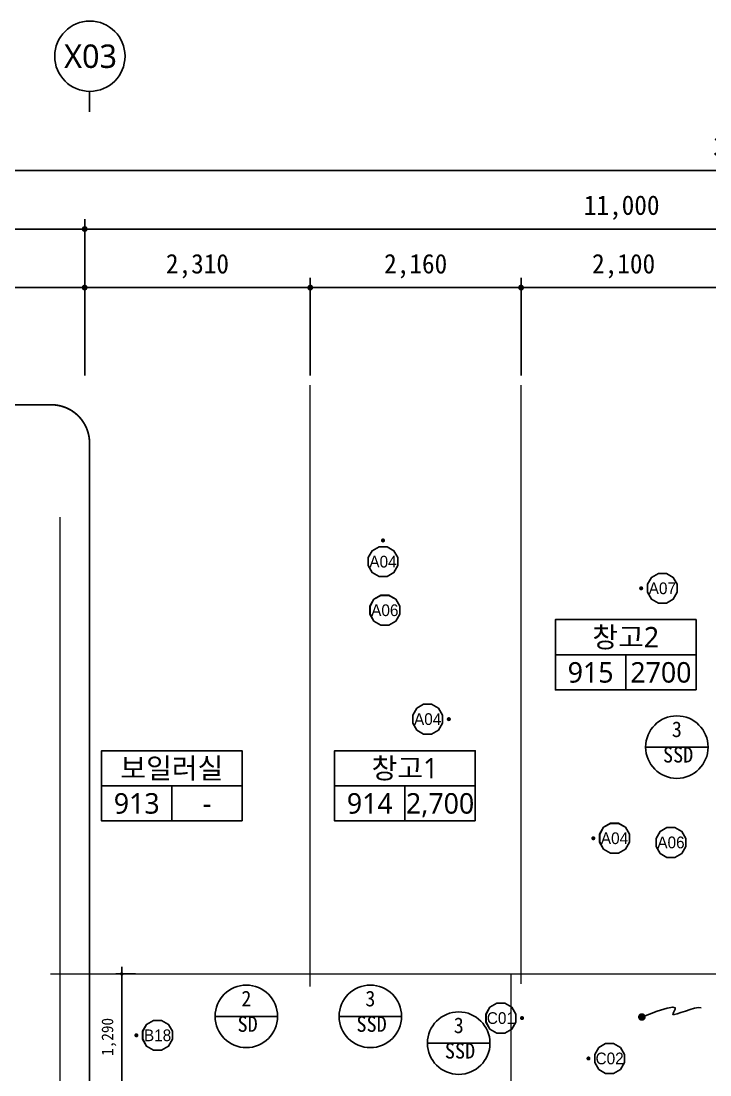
# Model space of a CAD drawing. Header units: millimetres. Extents: x 44458437 to 44690236, y -875268 to -822803.
# Drawn here: x 44471966 to 44479021, y -833598 to -822803 of the extents above; entities that cross this region are included whole.
import ezdxf
from ezdxf.enums import TextEntityAlignment as Align

# ---------------------------------------------------------------- set-up
doc = ezdxf.new("R2010")
doc.units = ezdxf.units.MM
doc.header["$MEASUREMENT"] = 0
doc.linetypes.add('CEN', pattern=[62, 60, -1, 0, -1])
doc.linetypes.add('DASHDOTX2', pattern=[2, 1, -0.5, 0, -0.5])
doc.layers.get('0').update_dxf_attribs({"linetype": 'CONTINUOUS'})
for name, color, linetype in [('0~kitchen 1', 30, 'CONTINUOUS'), ('0~Kitchen No', 3, 'CONTINUOUS'), ('0~Kitchen No-1', 3, 'CONTINUOUS'), ('AA-SYMB', 1, 'CONTINUOUS')]:
    doc.layers.add(name, color=color, linetype=linetype)
for name, color, linetype, lineweight in [('A-AXIS-BUBL', 7, 'CONTINUOUS', 25), ('A-AXIS-LINE', 1, 'CEN', 15), ('A-DIMS', 7, 'CONTINUOUS', 25), ('A-MKXS-LEAD', 7, 'CONTINUOUS', 25), ('A-MKXS-MAK2', 3, 'DASHDOTX2', 25), ('A-MKXX-NAME', 3, 'CONTINUOUS', 25), ('A-MKXX-SYMB', 7, 'CONTINUOUS', 25), ('A-XXXX-TXT2', 3, 'CONTINUOUS', 25)]:
    doc.layers.add(name, color=color, linetype=linetype, lineweight=lineweight)
doc.styles.add('HY울릉도L', font='H2GTRE.TTF')
doc.styles.add('L', font='H2GTRM.TTF')
doc.styles.add('돋움', font='')
doc.styles.add('돋움체', font='')
doc.styles.add('돋음', font='')
doc.styles.add('맑은고딕', font='malgun.ttf')
doc.styles.get('돋움').set_extended_font_data('DotumChe')
doc.styles.get('돋움체').set_extended_font_data('DotumChe')
doc.styles.get('돋음').set_extended_font_data('Dotum')
doc.dimstyles.new('CDIM', dxfattribs={"dimtxt": 2, "dimasz": 0.6, "dimexe": 1, "dimexo": 1, "dimgap": 1, "dimtad": 1, "dimdec": 0, "dimrnd": 0.5, "dimzin": 0, "dimdsep": 32, "dimlunit": 6, "dimtxsty": 'HY울릉도L', "dimblk1": '_CIDOT', "dimblk2": '_CIDOT', "dimsah": 1, "dimcen": 4.5, "dimclrd": 2, "dimclre": 2, "dimclrt": 7, "dimadec": 0, "dimazin": 0, "dimtfac": 1, "dimtdec": 0, "dimtix": 1, "dimtmove": 2, "dimatfit": 1, "dimldrblk": '_CIDOT', "dimfxl": 1, "dimtolj": 1, "dimtzin": 0, "dimlwd": -1, "dimarcsym": 0})

# ---------------------------------------------------------------- blocks, each defined once
blk = doc.blocks.new('A$C436169CA')
blk.add_wipeout([(98.6, 254), (39.9, 220.1), (6, 161.4), (6, 93.6), (39.9, 34.9), (98.6, 1), (166.4, 1), (225.1, 34.9), (259, 93.6), (259, 161.4), (225.1, 220.1), (166.4, 254)]).dxf.layer = '0~Kitchen No-1'
at = {"layer": '0~Kitchen No-1'}
blk.add_lwpolyline([(98.4, 255), (39.2, 220.8), (5, 161.7), (5, 93.3), (39.2, 34.2), (98.4, 0), (166.7, 0), (225.9, 34.2), (260, 93.3), (260, 161.7), (225.9, 220.8), (166.7, 255)], close=True, dxfattribs=at)
at = {"layer": '0~Kitchen No', "style": 'L'}
blk.add_attdef('A00', text='', height=100, dxfattribs=at).set_placement((132.5, 127.5), align=Align.MIDDLE_CENTER)
blk = doc.blocks.new('_CIDOT')
at = {"color": 0, "linetype": 'ByBlock'}
blk.add_line((2, 0), (-1, 0), dxfattribs=at)
at = {"color": 0, "linetype": 'ByBlock', "const_width": 0.5}
blk.add_lwpolyline([(-0.25, 0, 1), (0.25, 0, 1)], format="xyb", close=True, dxfattribs=at)
blk = doc.blocks.new('*D4')
at = {"layer": 'A-DIMS', "lineweight": -2, "transparency": 16777216}
for p, q in [((44472617, -826433), (44472617, -824833)), ((44483617, -826433), (44483617, -824833))]:
    blk.add_line(p, q, dxfattribs=at)
at = {"layer": 'A-DIMS', "transparency": 16777216}
blk.add_line((44472677, -824933), (44483557, -824933), dxfattribs=at)
at = {"layer": 'A-DIMS', "transparency": 16777216, "xscale": 60, "yscale": 60, "zscale": 60, "rotation": 180}
blk.add_blockref('_CIDOT', (44472617, -824933), dxfattribs=at)
at = {"layer": 'A-DIMS', "transparency": 16777216, "xscale": 60, "yscale": 60, "zscale": 60}
blk.add_blockref('_CIDOT', (44483617, -824933), dxfattribs=at)
at = {"layer": 'A-DIMS', "color": 3, "transparency": 16777216, "insert": (44478117, -824714), "char_height": 200, "attachment_point": 5, "style": '돋움체'}
blk.add_mtext('\\A1;11,000', dxfattribs=at)
blk = doc.blocks.new('*D6')
at = {"layer": 'A-DIMS', "lineweight": -2, "transparency": 16777216}
for p, q in [((44472617, -826433), (44472617, -825433)), ((44474927, -826433), (44474927, -825433))]:
    blk.add_line(p, q, dxfattribs=at)
at = {"layer": 'A-DIMS', "transparency": 16777216}
blk.add_line((44472677, -825533), (44474867, -825533), dxfattribs=at)
at = {"layer": 'A-DIMS', "transparency": 16777216, "xscale": 60, "yscale": 60, "zscale": 60, "rotation": 180}
blk.add_blockref('_CIDOT', (44472617, -825533), dxfattribs=at)
at = {"layer": 'A-DIMS', "transparency": 16777216, "xscale": 60, "yscale": 60, "zscale": 60}
blk.add_blockref('_CIDOT', (44474927, -825533), dxfattribs=at)
at = {"layer": 'A-DIMS', "color": 3, "transparency": 16777216, "insert": (44473772, -825314), "char_height": 200, "attachment_point": 5, "style": '돋움체'}
blk.add_mtext('\\A1;2,310', dxfattribs=at)
blk = doc.blocks.new('*D7')
at = {"layer": 'A-DIMS', "lineweight": -2, "transparency": 16777216}
for p, q in [((44464267, -826433), (44464267, -824233)), ((44494617, -825833), (44494617, -824233))]:
    blk.add_line(p, q, dxfattribs=at)
at = {"layer": 'A-DIMS', "transparency": 16777216}
blk.add_line((44464327, -824333), (44494557, -824333), dxfattribs=at)
at = {"layer": 'A-DIMS', "transparency": 16777216, "xscale": 60, "yscale": 60, "zscale": 60, "rotation": 180}
blk.add_blockref('_CIDOT', (44464267, -824333), dxfattribs=at)
at = {"layer": 'A-DIMS', "transparency": 16777216, "xscale": 60, "yscale": 60, "zscale": 60}
blk.add_blockref('_CIDOT', (44494617, -824333), dxfattribs=at)
at = {"layer": 'A-DIMS', "color": 3, "transparency": 16777216, "insert": (44479442, -824114), "char_height": 200, "attachment_point": 5, "style": '돋움체'}
blk.add_mtext('\\A1;30,350', dxfattribs=at)
blk = doc.blocks.new('*D9')
at = {"layer": 'A-DIMS', "lineweight": -2, "transparency": 16777216}
for p, q in [((44464267, -826433), (44464267, -824833)), ((44472617, -826433), (44472617, -824833))]:
    blk.add_line(p, q, dxfattribs=at)
at = {"layer": 'A-DIMS', "transparency": 16777216}
blk.add_line((44472557, -824933), (44464327, -824933), dxfattribs=at)
at = {"layer": 'A-DIMS', "transparency": 16777216, "xscale": 60, "yscale": 60, "zscale": 60, "rotation": 180}
blk.add_blockref('_CIDOT', (44464267, -824933), dxfattribs=at)
at = {"layer": 'A-DIMS', "transparency": 16777216, "xscale": 60, "yscale": 60, "zscale": 60}
blk.add_blockref('_CIDOT', (44472617, -824933), dxfattribs=at)
at = {"layer": 'A-DIMS', "color": 3, "transparency": 16777216, "insert": (44468442, -824714), "char_height": 200, "attachment_point": 5, "style": '돋움체'}
blk.add_mtext('\\A1;8,350', dxfattribs=at)
blk = doc.blocks.new('*D11')
at = {"layer": 'A-DIMS', "lineweight": -2, "transparency": 16777216}
for p, q in [((44465817, -826433), (44465817, -825433)), ((44472617, -826433), (44472617, -825433))]:
    blk.add_line(p, q, dxfattribs=at)
at = {"layer": 'A-DIMS', "transparency": 16777216}
blk.add_line((44472557, -825533), (44465877, -825533), dxfattribs=at)
at = {"layer": 'A-DIMS', "transparency": 16777216, "xscale": 60, "yscale": 60, "zscale": 60, "rotation": 180}
blk.add_blockref('_CIDOT', (44465817, -825533), dxfattribs=at)
at = {"layer": 'A-DIMS', "transparency": 16777216, "xscale": 60, "yscale": 60, "zscale": 60}
blk.add_blockref('_CIDOT', (44472617, -825533), dxfattribs=at)
at = {"layer": 'A-DIMS', "color": 3, "transparency": 16777216, "insert": (44469217, -825314), "char_height": 200, "attachment_point": 5, "style": '돋움체'}
blk.add_mtext('\\A1;6,800', dxfattribs=at)
blk = doc.blocks.new('*D13')
at = {"layer": 'A-DIMS', "lineweight": -2, "transparency": 16777216}
for p, q in [((44474927, -826433), (44474927, -825433)), ((44477087, -826433), (44477087, -825433))]:
    blk.add_line(p, q, dxfattribs=at)
at = {"layer": 'A-DIMS', "transparency": 16777216}
blk.add_line((44477027, -825533), (44474987, -825533), dxfattribs=at)
at = {"layer": 'A-DIMS', "transparency": 16777216, "xscale": 60, "yscale": 60, "zscale": 60, "rotation": 180}
blk.add_blockref('_CIDOT', (44474927, -825533), dxfattribs=at)
at = {"layer": 'A-DIMS', "transparency": 16777216, "xscale": 60, "yscale": 60, "zscale": 60}
blk.add_blockref('_CIDOT', (44477087, -825533), dxfattribs=at)
at = {"layer": 'A-DIMS', "color": 3, "transparency": 16777216, "insert": (44476007, -825314), "char_height": 200, "attachment_point": 5, "style": '돋움체'}
blk.add_mtext('\\A1;2,160', dxfattribs=at)
blk = doc.blocks.new('*D14')
at = {"layer": 'A-DIMS', "lineweight": -2, "transparency": 16777216}
for p, q in [((44477087, -826433), (44477087, -825433)), ((44479187, -826433), (44479187, -825433))]:
    blk.add_line(p, q, dxfattribs=at)
at = {"layer": 'A-DIMS', "transparency": 16777216}
blk.add_line((44477147, -825533), (44479127, -825533), dxfattribs=at)
at = {"layer": 'A-DIMS', "transparency": 16777216, "xscale": 60, "yscale": 60, "zscale": 60, "rotation": 180}
blk.add_blockref('_CIDOT', (44477087, -825533), dxfattribs=at)
at = {"layer": 'A-DIMS', "transparency": 16777216, "xscale": 60, "yscale": 60, "zscale": 60}
blk.add_blockref('_CIDOT', (44479187, -825533), dxfattribs=at)
at = {"layer": 'A-DIMS', "color": 3, "transparency": 16777216, "insert": (44478137, -825314), "char_height": 200, "attachment_point": 5, "style": '돋움체'}
blk.add_mtext('\\A1;2,100', dxfattribs=at)
blk = doc.blocks.new('WINSYMBOL-flat-1')
at = {"layer": 'AA-SYMB', "color": 3}
blk.add_line((-1440, 0), (1440, 0), dxfattribs=at)
blk.add_circle((0, 0), 1440, dxfattribs=at)
at = {"layer": 'AA-SYMB', "style": '돋음'}
blk.add_attdef('0', text='', height=720, dxfattribs=at).set_placement((0, 246), align=Align.CENTER)
at = {"layer": 'AA-SYMB', "style": '돋음', "width": 0.95}
blk.add_attdef('FSD', text='', height=720, dxfattribs=at).set_placement((59, -927), align=Align.CENTER)
blk = doc.blocks.new('*D110')
at = {"layer": 'A-DIMS', "lineweight": -2, "transparency": 16777216}
for p, q in [((44473137, -832563), (44472937, -832563)), ((44473137, -833853), (44472937, -833853))]:
    blk.add_line(p, q, dxfattribs=at)
at = {"layer": 'A-DIMS', "transparency": 16777216}
blk.add_line((44472997, -832599), (44472997, -833817), dxfattribs=at)
at = {"layer": 'A-DIMS', "transparency": 16777216, "xscale": 36, "yscale": 36, "zscale": 36}
for p, rotation in [((44472997, -832563), 90), ((44472997, -833853), 270)]:
    blk.add_blockref('_CIDOT', p, dxfattribs=dict(at, rotation=rotation))
at = {"layer": 'A-DIMS', "color": 3, "transparency": 16777216, "insert": (44472865, -833208), "char_height": 120, "attachment_point": 5, "rotation": 90, "style": '돋움체'}
blk.add_mtext('\\A1;1,290', dxfattribs=at)

msp = doc.modelspace()

# ---------------------------------------------------------------- linework, layer by layer
at = {"layer": '0~Kitchen No-1'}
for points in [[(44475672.5, -828133.6, 0, 0, 0), (44475672.5, -828133.6, 21, 21, 1), (44475672.5, -828112.6, 21, 21, 1), (44475672.5, -828133.6, 0.000419, 0.000419, 0), (44475672.5, -828187, 0.000419, 0.000419, 0)], [(44478327.2, -828613.1, 0, 0, 0), (44478327.2, -828613.1, 21, 21, 1), (44478306.3, -828613.1, 21, 21, 1), (44478327.2, -828613.1, 0.000419, 0.000419, 0), (44478380.6, -828613.1, 0.000419, 0.000419, 0)], [(44476336.3, -829953.1, 0, 0, 0), (44476336.3, -829953.1, 21, 21, 1), (44476357.2, -829953.1, 21, 21, 1), (44476336.3, -829953.1, 0.000419, 0.000419, 0), (44476282.9, -829953.1, 0.000419, 0.000419, 0)], [(44477837.2, -831173.1, 0, 0, 0), (44477837.2, -831173.1, 21, 21, 1), (44477816.3, -831173.1, 21, 21, 1), (44477837.2, -831173.1, 0.000419, 0.000419, 0), (44477890.6, -831173.1, 0.000419, 0.000419, 0)], [(44477086.3, -833015.5, 0, 0, 0), (44477086.3, -833015.5, 21, 21, 1), (44477107.2, -833015.5, 21, 21, 1), (44477086.3, -833015.5, 0.000419, 0.000419, 0), (44477032.9, -833015.5, 0.000419, 0.000419, 0)], [(44473157.2, -833191.8, 0, 0, 0), (44473157.2, -833191.8, 21, 21, 1), (44473136.3, -833191.8, 21, 21, 1), (44473157.2, -833191.8, 0.000419, 0.000419, 0), (44473210.6, -833191.8, 0.000419, 0.000419, 0)], [(44477787.2, -833428.8, 0, 0, 0), (44477787.2, -833428.8, 21, 21, 1), (44477766.3, -833428.8, 21, 21, 1), (44477787.2, -833428.8, 0.000419, 0.000419, 0), (44477840.6, -833428.8, 0.000419, 0.000419, 0)]]:
    msp.add_lwpolyline(points, format="xyseb", dxfattribs=at)
at = {"layer": 'A-AXIS-BUBL', "ltscale": 0.2}
msp.add_line((44472666.8, -823733.1), (44472666.8, -823523.1), dxfattribs=at)
msp.add_circle((44472670.3, -823163.1), 360, dxfattribs=at)
at = {"layer": 'A-AXIS-LINE'}
for p, q in [((44474926.8, -830531.2), (44474926.8, -826533.1)), ((44477086.8, -830501.2), (44477086.8, -826533.1)), ((44474926.8, -832693.1), (44474926.8, -827483.1)), ((44477086.8, -832663.1), (44477086.8, -827483.1)), ((44472366.8, -836683.1), (44472366.8, -827883.1)), ((44472266.8, -832563.1), (44479286.8, -832563.1))]:
    msp.add_line(p, q, dxfattribs=at)
at = {"layer": 'A-MKXS-LEAD', "const_width": 38.4}
msp.add_lwpolyline([(44478303.9, -833002.3, 1), (44478343.7, -833006.3, 1)], format="xyb", close=True, dxfattribs=at)
at = {"layer": 'A-MKXS-LEAD'}
msp.add_lwpolyline([(44478323.8, -833004.3), (44478480.2, -832945.3), (44478582.1, -832913.5), (44478640.1, -832903.2), (44478664.7, -832908.8), (44478666.6, -832924.6), (44478656.2, -832945.1), (44478644.1, -832964.6), (44478641, -832977.5), (44478654.9, -832979.6), (44478683.9, -832972.6), (44478723.6, -832959.5), (44478769.9, -832943.3), (44478818.2, -832927.1), (44478864.3, -832914.1), (44478903.8, -832907.2), (44478932.4, -832909.5)], dxfattribs=at)
at = {"layer": 'A-MKXS-MAK2', "ltscale": 120, "const_width": 18}
msp.add_lwpolyline([(44464358.8, -836883.1), (44472274.8, -836883.1, 0.4142136), (44472666.8, -836491.1), (44472666.8, -827125.1, 0.4142136), (44472274.8, -826733.1), (44464358.8, -826733.1, 0.4142136), (44463966.8, -827125.1), (44463966.8, -836491.1, 0.4142136)], format="xyb", close=True, dxfattribs=at)
at = {"layer": 'A-MKXX-SYMB'}
for p, q in [((44478158.9, -829294.2), (44478158.9, -829654.2)), ((44473509.8, -830636.3), (44473509.8, -830996.3)), ((44475897, -830636.3), (44475897, -830996.3))]:
    msp.add_line(p, q, dxfattribs=at)
for points in [[(44478878.9, -829294.2), (44477438.9, -829294.2), (44477438.9, -828934.2), (44478878.9, -828934.2)], [(44478878.9, -829654.2), (44477438.9, -829654.2), (44477438.9, -829294.2), (44478878.9, -829294.2)], [(44474229.8, -830636.3), (44472789.8, -830636.3), (44472789.8, -830276.3), (44474229.8, -830276.3)], [(44476617, -830636.3), (44475177, -830636.3), (44475177, -830276.3), (44476617, -830276.3)], [(44474229.8, -830996.3), (44472789.8, -830996.3), (44472789.8, -830636.3), (44474229.8, -830636.3)], [(44476617, -830996.3), (44475177, -830996.3), (44475177, -830636.3), (44476617, -830636.3)]]:
    msp.add_lwpolyline(points, close=True, dxfattribs=at)

# ---------------------------------------------------------------- block references
ref = msp.add_blockref('WINSYMBOL-flat-1', (44478682.2, -830239.7), dxfattribs=dict(xscale=0.2222221985968038, yscale=0.2222221985968038, zscale=0.2222221985968038))
ref.add_attrib('0', '3', dxfattribs={"layer": 'AA-SYMB', "color": 3, "height": 160, "style": '돋움'}).set_placement((44478682.2, -830185), align=Align.BOTTOM_CENTER)
ref.add_attrib('FSD', 'SSD', dxfattribs={"layer": 'AA-SYMB', "color": 3, "height": 160, "style": '돋움'}).set_placement((44478695.2, -830445.7), align=Align.BOTTOM_CENTER)
ref = msp.add_blockref('WINSYMBOL-flat-1', (44474272.9, -832998.1), dxfattribs=dict(xscale=0.2222221985968038, yscale=0.2222221985968038, zscale=0.2222221985968038))
ref.add_attrib('0', '2', dxfattribs={"layer": 'AA-SYMB', "color": 3, "height": 160, "style": '돋움'}).set_placement((44474272.9, -832943.5), align=Align.BOTTOM_CENTER)
ref.add_attrib('FSD', 'SD', dxfattribs={"layer": 'AA-SYMB', "color": 3, "height": 160, "style": '돋움'}).set_placement((44474285.9, -833204.1), align=Align.BOTTOM_CENTER)
ref = msp.add_blockref('WINSYMBOL-flat-1', (44475542.6, -832998.1), dxfattribs=dict(xscale=0.2222221985968038, yscale=0.2222221985968038, zscale=0.2222221985968038))
ref.add_attrib('0', '3', dxfattribs={"layer": 'AA-SYMB', "color": 3, "height": 160, "style": '돋움'}).set_placement((44475542.6, -832943.5), align=Align.BOTTOM_CENTER)
ref.add_attrib('FSD', 'SSD', dxfattribs={"layer": 'AA-SYMB', "color": 3, "height": 160, "style": '돋움'}).set_placement((44475555.6, -833204.1), align=Align.BOTTOM_CENTER)
at = {"layer": '0~kitchen 1', "linetype": 'Continuous', "ltscale": 100, "xscale": 1.200000000031044, "yscale": 1.200000000031044, "zscale": 1.200000000031044}
for p in [(44475532.1, -828990.7), (44478462.8, -831369.1)]:
    msp.add_blockref('A$C436169CA', p, dxfattribs=at).add_auto_attribs({'A00': 'A06'})

# ---------------------------------------------------------------- texts
at = {"layer": 'A-MKXX-NAME', "style": '맑은고딕'}
for s, p in [('창고2', (44478158.9, -829114.2)), ('915', (44477798.9, -829474.2)), ('2700', (44478518.9, -829474.2)), ('보일러실', (44473509.8, -830456.3)), ('창고1', (44475897, -830456.3)), ('913', (44473149.8, -830816.3)), ('914', (44475537, -830816.3)), ('2,700', (44476257, -830816.3)), ('-', (44473869.8, -830816.3))]:
    msp.add_text(s, height=210, dxfattribs=at).set_placement(p, align=Align.MIDDLE_CENTER)
at = {"layer": 'A-XXXX-TXT2', "ltscale": 0.2, "style": '맑은고딕'}
msp.add_text('X03', height=240, dxfattribs=at).set_placement((44472677, -823163), align=Align.MIDDLE_CENTER)

# ---------------------------------------------------------------- dimensions: what is measured, and where the dimension line sits
at = {"layer": 'A-DIMS'}
for base, p1, p2, picture, middle in [((44494616.8, -824333.1), (44464266.8, -826533.1), (44494616.8, -825933.1), '*D7', (44479441.8, -824114.1)), ((44483616.8, -824933.1), (44472616.8, -826533.1), (44483616.8, -826533.1), '*D4', (44478116.8, -824714.1)), ((44474926.8, -825533.1), (44472616.8, -826533.1), (44474926.8, -826533.1), '*D6', (44473771.8, -825314.1)), ((44479186.8, -825533.1), (44477086.8, -826533.1), (44479186.8, -826533.1), '*D14', (44478136.8, -825314.1))]:
    dim = msp.add_linear_dim(base=base, p1=p1, p2=p2, dimstyle='CDIM', override={"dimscale": 100, "dimtxsty": '돋움체', "dimclrd": 256, "dimclre": 256, "dimclrt": 3}, dxfattribs=at)
    dim.commit()
    dim.dimension.update_dxf_attribs({"geometry": picture, "text_midpoint": middle})
for base, p1, p2, picture, middle in [((44464266.8, -824933.1), (44472616.8, -826533.1), (44464266.8, -826533.1), '*D9', (44468441.8, -824714.1)), ((44465816.8, -825533.1), (44472616.8, -826533.1), (44465816.8, -826533.1), '*D11', (44469216.8, -825314.1)), ((44474926.8, -825533.1), (44477086.8, -826533.1), (44474926.8, -826533.1), '*D13', (44476006.8, -825314.1))]:
    dim = msp.add_linear_dim(base=base, p1=p1, p2=p2, angle=180, dimstyle='CDIM', override={"dimscale": 100, "dimtxsty": '돋움체', "dimclrd": 256, "dimclre": 256, "dimclrt": 3}, dxfattribs=at)
    dim.commit()
    dim.dimension.update_dxf_attribs({"geometry": picture, "text_midpoint": middle})

# ---------------------------------------------------------------- next in the draw order: block references
at = {"layer": '0~kitchen 1', "linetype": 'Continuous', "ltscale": 100, "xscale": 1.200000000031044, "yscale": 1.200000000031044, "zscale": 1.200000000031044}
for p, values in [((44475513.4, -828493), {'A00': 'A04'}), ((44478374.6, -828766.1), {'A00': 'A07'}), ((44475970.8, -830106.1), {'A00': 'A04'}), ((44477884.6, -831326.1), {'A00': 'A04'}), ((44476720.8, -833168.5), {'A00': 'C01'}), ((44473204.6, -833344.8), {'A00': 'B18'}), ((44477834.6, -833581.8), {'A00': 'C02'})]:
    msp.add_blockref('A$C436169CA', p, dxfattribs=at).add_auto_attribs(values)

# ---------------------------------------------------------------- next in the draw order: linework, layer by layer
at = {"layer": 'A-AXIS-LINE'}
msp.add_line((44476986.8, -833763.1), (44476986.8, -832563.1), dxfattribs=at)

# ---------------------------------------------------------------- next in the draw order: block references
ref = msp.add_blockref('WINSYMBOL-flat-1', (44476448.2, -833272.1), dxfattribs=dict(xscale=0.2222221985968038, yscale=0.2222221985968038, zscale=0.2222221985968038))
ref.add_attrib('0', '3', dxfattribs={"layer": 'AA-SYMB', "color": 3, "height": 160, "style": '돋움'}).set_placement((44476448.2, -833217.4), align=Align.BOTTOM_CENTER)
ref.add_attrib('FSD', 'SSD', dxfattribs={"layer": 'AA-SYMB', "color": 3, "height": 160, "style": '돋움'}).set_placement((44476461.2, -833478.1), align=Align.BOTTOM_CENTER)

# ---------------------------------------------------------------- next in the draw order: dimensions: what is measured, and where the dimension line sits
at = {"layer": 'A-DIMS'}
dim = msp.add_linear_dim(base=(44472996.8, -833853.1), p1=(44473196.8, -832563.1), p2=(44473196.8, -833853.1), angle=270, dimstyle='CDIM', override={"dimscale": 60, "dimtxsty": '돋움체', "dimclrd": 256, "dimclre": 256, "dimclrt": 3}, dxfattribs=at)
dim.commit()
dim.dimension.update_dxf_attribs({"geometry": '*D110', "text_midpoint": (44472865.3, -833208.1)})

doc.saveas('drawing.dxf')
